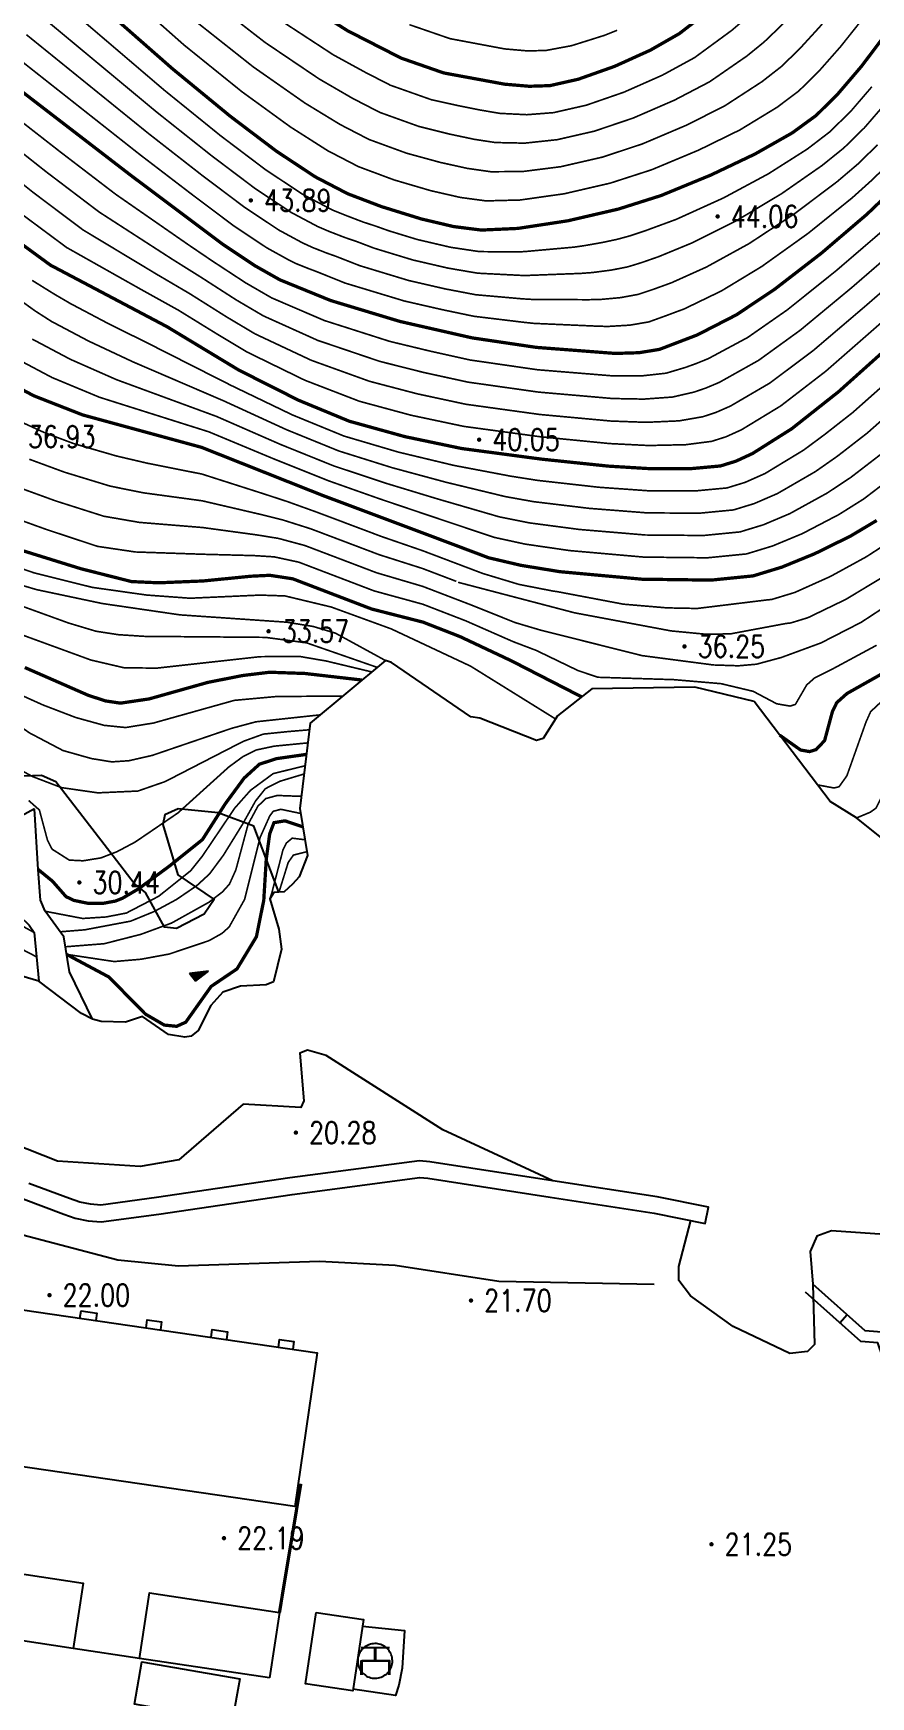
# Model space of a CAD drawing. Extents: x 404846 to 408477, y 3390929 to 3392894.
# Drawn here: x 406490.8 to 406529, y 3392216.5 to 3392292.5 of the extents above; entities that cross this region are included whole.
import ezdxf
from ezdxf.enums import TextEntityAlignment as Align

# ---------------------------------------------------------------- set-up
doc = ezdxf.new("R2010")
doc.units = 0
doc.header["$LTSCALE"] = 0.5
doc.layers.get('0').update_dxf_attribs({"linetype": 'CONTINUOUS'})
for name, color, linetype in [('DGX', 2, 'CONTINUOUS'), ('DLDW', 11, 'CONTINUOUS'), ('DMTZ', 3, 'CONTINUOUS'), ('GCD', 1, 'CONTINUOUS'), ('JMD', 6, 'CONTINUOUS'), ('SXSS', 5, 'CONTINUOUS'), ('ZBTZ', 3, 'CONTINUOUS')]:
    doc.layers.add(name, color=color, linetype=linetype)
doc.styles.add('HZ', font='rs.shx', dxfattribs={"width": 0.8, "bigfont": 'hztxt.shx'})
doc.linetypes.add('1033B', pattern='A,1,[186,AAA.SHX,S=1,R=0,X=0,Y=0],1', length=2)
doc.linetypes.add('10421', pattern='A,2,[150,AAA.SHX,S=0.5,R=0,X=0,Y=0.5],1e-11', length=2)
doc.linetypes.add('10422', pattern='A,0.75,[150,AAA.SHX,S=0.5,R=0,X=0,Y=0.5],1.5,[177,AAA.SHX,S=1,R=0,X=0,Y=0.4],0.75', length=3)
doc.linetypes.add('1161', pattern='A,0,[149,AAA.SHX,S=0.15,R=0,X=0,Y=0],-1.6', length=1.6)
doc.linetypes.add('443', pattern='A,5,[169,AAA.SHX,S=0.83,R=0,X=0,Y=0],5', length=10)

# ---------------------------------------------------------------- blocks, each defined once
blk = doc.blocks.new('gc018')
at = {"linetype": 'Continuous', "flags": 128}
for points in [[(-1.25, 1.2), (0, 1.2), (1.25, 1.2)], [(-1.25, -1.3), (-1.25, 0), (1.25, 0), (1.25, -1.3)], [(0, 0), (0, 1.2)]]:
    blk.add_lwpolyline(points, dxfattribs=at)
blk = doc.blocks.new('*U39')
at = {"linetype": 'Continuous'}
for points in [[(-0.3, 0.5), (0, 1.5), (-0.9, 0)], [(-0.3, 0.5), (-0.9, 0), (0, 0)], [(-0.3, 0.5), (0, 0), (0, 1.5)]]:
    blk.add_solid(points, dxfattribs=at)
blk = doc.blocks.new('gc201')
for p, q in [((0, 1.5), (-0.9, 0)), ((0, 0), (-0.9, 0)), ((0, 0), (0, 1.5))]:
    blk.add_line(p, q)
at = {"linetype": 'Continuous'}
blk.add_blockref('*U39', (0, 0), dxfattribs=at)
blk = doc.blocks.new('GC200')
at = {"linetype": 'Continuous', "const_width": 0.2, "flags": 128}
blk.add_lwpolyline([(-0.1, 0, 1), (0.1, 0, 1)], format="xyb", close=True, dxfattribs=at)

msp = doc.modelspace()

# ---------------------------------------------------------------- linework, layer by layer
at = {"layer": 'DGX', "linetype": 'Continuous', "flags": 128}
for points, const_width, elevation in [([(406493.705, 3392303.315), (406495.056, 3392301.189), (406497.194, 3392298.788), (406499.757, 3392296.374), (406502.423, 3392294.383), (406505.144, 3392292.659), (406507.587, 3392291.41), (406509.534, 3392290.731), (406512.315, 3392290.218), (406513.437, 3392290.122), (406514.385, 3392290.152), (406515.678, 3392290.444), (406517.34, 3392291.033), (406518.972, 3392291.773), (406520.295, 3392292.529), (406521.999, 3392293.849), (406523.863, 3392295.563), (406525.789, 3392297.561), (406527.29, 3392299.348), (406528.546, 3392301.15), (406529.949, 3392303.418)], 0.15, 47.5), ([(406497.113, 3392297.236), (406499.236, 3392295.282), (406501.895, 3392293.256), (406504.493, 3392291.558), (406505.943, 3392290.764), (406507.099, 3392290.17), (406508.966, 3392289.509), (406510.234, 3392289.229), (406511.244, 3392289.028), (406512.102, 3392288.884), (406513.332, 3392288.823), (406514.549, 3392288.917), (406516.044, 3392289.257), (406517.763, 3392289.852), (406519.523, 3392290.631), (406520.987, 3392291.429), (406522.69, 3392292.678), (406523.369, 3392293.26), (406524.042, 3392293.895), (406524.812, 3392294.656), (406526.668, 3392296.672), (406528.134, 3392298.452), (406529.284, 3392300.089)], 0.075, 47), ([(406495.976, 3392296.67), (406498.714, 3392294.191), (406501.367, 3392292.13), (406503.842, 3392290.458), (406505.373, 3392289.569), (406506.611, 3392288.93), (406508.397, 3392288.287), (406509.804, 3392287.936), (406510.93, 3392287.698), (406511.89, 3392287.551), (406513.228, 3392287.523), (406514.713, 3392287.681), (406516.411, 3392288.07), (406518.187, 3392288.67), (406520.074, 3392289.489), (406521.678, 3392290.328), (406523.381, 3392291.506), (406524.164, 3392292.143), (406524.918, 3392292.866), (406525.762, 3392293.749), (406527.547, 3392295.782), (406528.977, 3392297.556), (406530.023, 3392299.027)], 0.075, 46.5), ([(406473.964, 3392296.268), (406474.241, 3392296.17), (406476.17, 3392295.712), (406480.273, 3392295.156), (406482.303, 3392294.715), (406484.794, 3392293.665), (406487.75, 3392291.819), (406495.299, 3392286.007), (406499.457, 3392282.889), (406500.904, 3392281.924), (406502.047, 3392281.277), (406504.369, 3392280.33), (406507.532, 3392279.374), (406510.829, 3392278.623), (406513.763, 3392278.188), (406517.363, 3392277.912), (406518.457, 3392277.945), (406519.389, 3392278.097), (406521.113, 3392278.757), (406522.905, 3392279.678), (406524.648, 3392280.844), (406526.788, 3392282.497), (406528.869, 3392284.277), (406530.562, 3392285.897)], 0.15, 42.5), ([(406494.704, 3392296.498), (406498.193, 3392293.099), (406500.839, 3392291.004), (406503.191, 3392289.357), (406504.803, 3392288.374), (406506.123, 3392287.69), (406507.829, 3392287.066), (406509.374, 3392286.643), (406510.615, 3392286.369), (406511.677, 3392286.217), (406513.124, 3392286.224), (406514.878, 3392286.446), (406516.778, 3392286.883), (406518.61, 3392287.489), (406520.626, 3392288.346), (406522.369, 3392289.227), (406524.072, 3392290.335), (406524.959, 3392291.027), (406525.793, 3392291.838), (406526.711, 3392292.842), (406528.426, 3392294.893), (406529.821, 3392296.661)], 0.075, 46), ([(406491.983, 3392295.454), (406497.151, 3392290.916), (406499.784, 3392288.751), (406501.889, 3392287.157), (406503.664, 3392285.983), (406505.148, 3392285.21), (406506.692, 3392284.622), (406508.514, 3392284.057), (406509.985, 3392283.71), (406511.251, 3392283.55), (406512.916, 3392283.625), (406515.206, 3392283.975), (406517.512, 3392284.51), (406519.457, 3392285.127), (406521.728, 3392286.062), (406523.752, 3392287.026), (406525.454, 3392287.993), (406526.55, 3392288.793), (406527.543, 3392289.781), (406528.61, 3392291.029), (406531.508, 3392294.869)], 0.15, 45), ([(406493.791, 3392295.443), (406497.672, 3392292.008), (406500.311, 3392289.877), (406502.54, 3392288.257), (406504.234, 3392287.178), (406505.636, 3392286.45), (406507.261, 3392285.844), (406508.944, 3392285.35), (406510.3, 3392285.04), (406511.464, 3392284.884), (406513.02, 3392284.924), (406515.042, 3392285.21), (406517.145, 3392285.697), (406519.034, 3392286.308), (406521.177, 3392287.204), (406523.061, 3392288.127), (406524.763, 3392289.164), (406525.755, 3392289.91), (406526.668, 3392290.81), (406527.661, 3392291.936), (406529.305, 3392294.004)], 0.075, 45.5), ([(406491.479, 3392294.463), (406496.781, 3392289.934), (406499.355, 3392287.851), (406501.403, 3392286.303), (406503.112, 3392285.171), (406504.46, 3392284.462), (406505.057, 3392284.222), (406505.86, 3392283.914), (406506.397, 3392283.741), (406507.028, 3392283.516), (406508.317, 3392283.121), (406509.852, 3392282.762), (406511.167, 3392282.565), (406512.989, 3392282.552), (406513.345, 3392282.577), (406515.507, 3392282.772), (406515.98, 3392282.842), (406516.772, 3392282.981), (406517.454, 3392283.127), (406518.041, 3392283.286), (406518.755, 3392283.525), (406520.147, 3392284.037), (406522.312, 3392285.019), (406524.359, 3392286.12), (406526.137, 3392287.25), (406527.18, 3392288.049), (406528.147, 3392289.004), (406529.089, 3392290.101)], 0.075, 44.5), ([(406490.975, 3392293.473), (406496.41, 3392288.952), (406498.927, 3392286.951), (406500.916, 3392285.45), (406502.56, 3392284.359), (406503.771, 3392283.714), (406504.304, 3392283.486), (406505.027, 3392283.206), (406505.509, 3392283.044), (406506.363, 3392282.719), (406508.121, 3392282.184), (406509.719, 3392281.813), (406511.083, 3392281.579), (406513.062, 3392281.479), (406513.449, 3392281.48), (406515.807, 3392281.57), (406516.326, 3392281.609), (406517.194, 3392281.722), (406517.938, 3392281.869), (406518.571, 3392282.063), (406519.345, 3392282.333), (406520.836, 3392282.947), (406522.896, 3392283.975), (406524.967, 3392285.214), (406526.82, 3392286.506), (406527.811, 3392287.305), (406528.751, 3392288.228), (406529.568, 3392289.174)], 0.075, 44), ([(406530.187, 3392282.667), (406528.152, 3392280.906), (406525.818, 3392278.973), (406523.916, 3392277.596), (406522.124, 3392276.59), (406521.518, 3392276.334), (406520.97, 3392276.145), (406519.986, 3392275.919), (406518.673, 3392275.824), (406517.242, 3392275.851), (406513.865, 3392276.144), (406510.64, 3392276.6), (406508.609, 3392277.044), (406506.606, 3392277.55), (406503.779, 3392278.508), (406501.296, 3392279.628), (406500.05, 3392280.361), (406498.44, 3392281.398), (406497.152, 3392282.205), (406493.797, 3392284.373), (406491.384, 3392286.206), (406487.021, 3392289.662), (406484.205, 3392291.603), (406481.76, 3392292.77)], 0.075, 41.5), ([(406529.528, 3392283.472), (406527.47, 3392281.702), (406525.233, 3392279.908), (406523.411, 3392278.637), (406521.619, 3392277.674), (406521.064, 3392277.449), (406520.568, 3392277.27), (406519.688, 3392277.008), (406518.565, 3392276.884), (406517.302, 3392276.882), (406513.814, 3392277.166), (406510.735, 3392277.612), (406508.892, 3392278.022), (406507.069, 3392278.462), (406504.074, 3392279.419), (406501.671, 3392280.452), (406500.478, 3392281.143), (406498.951, 3392282.145), (406497.854, 3392282.89), (406494.546, 3392285.188), (406492.01, 3392287.13), (406487.386, 3392290.741), (406484.5, 3392292.634)], 0.075, 42), ([(406490.471, 3392292.482), (406496.04, 3392287.97), (406498.498, 3392286.05), (406500.43, 3392284.596), (406502.008, 3392283.547), (406503.083, 3392282.965), (406503.552, 3392282.75), (406504.194, 3392282.497), (406504.621, 3392282.346), (406505.698, 3392281.923), (406507.925, 3392281.247), (406509.586, 3392280.864), (406510.998, 3392280.594), (406513.134, 3392280.406), (406513.554, 3392280.382), (406516.108, 3392280.367), (406516.672, 3392280.377), (406517.615, 3392280.463), (406518.421, 3392280.612), (406519.101, 3392280.839), (406519.934, 3392281.141), (406521.526, 3392281.857), (406523.48, 3392282.931), (406525.574, 3392284.309), (406527.503, 3392285.763), (406528.441, 3392286.561), (406529.354, 3392287.451)], 0.075, 43.5), ([(406517.453, 3392292.682), (406516.871, 3392292.449), (406515.556, 3392292.035), (406515.358, 3392291.975), (406514.187, 3392291.756), (406513.33, 3392291.742), (406512.317, 3392291.83), (406509.824, 3392292.298), (406507.967, 3392292.938)], 0.075, 48), ([(406489.967, 3392291.491), (406495.669, 3392286.989), (406498.07, 3392285.15), (406499.943, 3392283.743), (406501.456, 3392282.736), (406502.395, 3392282.217), (406502.799, 3392282.013), (406503.362, 3392281.789), (406503.734, 3392281.649), (406505.033, 3392281.126), (406507.728, 3392280.31), (406509.453, 3392279.915), (406510.914, 3392279.609), (406513.207, 3392279.332), (406513.658, 3392279.285), (406516.409, 3392279.164), (406517.017, 3392279.144), (406518.036, 3392279.204), (406518.905, 3392279.354), (406519.631, 3392279.616), (406520.524, 3392279.949), (406522.215, 3392280.767), (406524.064, 3392281.888), (406526.181, 3392283.403), (406528.186, 3392285.02), (406529.071, 3392285.817), (406529.958, 3392286.674)], 0.075, 43), ([(406530.845, 3392281.862), (406528.834, 3392280.111), (406526.403, 3392278.037), (406524.422, 3392276.554), (406522.63, 3392275.506), (406521.972, 3392275.218), (406521.371, 3392275.019), (406520.285, 3392274.83), (406518.782, 3392274.763), (406517.181, 3392274.821), (406513.917, 3392275.122), (406510.545, 3392275.588), (406508.326, 3392276.065), (406506.143, 3392276.638), (406503.484, 3392277.598), (406500.92, 3392278.803), (406499.621, 3392279.577), (406497.926, 3392280.646), (406496.446, 3392281.516), (406493.052, 3392283.561), (406490.761, 3392285.285), (406486.656, 3392288.584)], 0.075, 41), ([(406529.516, 3392279.315), (406526.988, 3392277.101), (406524.927, 3392275.513), (406523.135, 3392274.423), (406522.426, 3392274.102), (406521.773, 3392273.894), (406520.584, 3392273.74), (406518.89, 3392273.703), (406517.121, 3392273.791), (406513.968, 3392274.1), (406510.451, 3392274.577), (406508.042, 3392275.087), (406505.68, 3392275.726), (406503.189, 3392276.687), (406500.545, 3392277.978), (406499.19, 3392278.792), (406497.408, 3392279.892), (406495.734, 3392280.822), (406492.31, 3392282.753), (406490.14, 3392284.366)], 0.075, 40.5), ([(406489.52, 3392283.448), (406491.571, 3392281.947), (406496.889, 3392279.136), (406500.169, 3392277.153), (406502.894, 3392275.776), (406505.217, 3392274.814), (406507.759, 3392274.109), (406510.356, 3392273.565), (406514.019, 3392273.078), (406517.06, 3392272.76), (406518.998, 3392272.642), (406520.883, 3392272.651), (406522.174, 3392272.769), (406522.174, 3392272.769), (406522.88, 3392272.987), (406523.641, 3392273.339), (406525.433, 3392274.472), (406527.573, 3392276.166), (406530.197, 3392278.519)], 0.15, 40), ([(406529.551, 3392276.398), (406528.222, 3392275.217), (406526.934, 3392274.207), (406525.969, 3392273.491), (406524.209, 3392272.423), (406523.299, 3392272.018), (406522.472, 3392271.764), (406521.057, 3392271.631), (406518.916, 3392271.632), (406516.617, 3392271.795), (406513.828, 3392272.108), (406512.597, 3392272.301), (406509.997, 3392272.794), (406507.464, 3392273.401), (406504.978, 3392274.135), (406502.618, 3392275.103), (406499.83, 3392276.446), (406496.12, 3392278.328), (406494.145, 3392279.311), (406492.477, 3392280.194), (406491.742, 3392280.624), (406490.733, 3392281.251)], 0.075, 39.5), ([(406530.287, 3392275.517), (406528.872, 3392274.268), (406527.528, 3392273.225), (406526.506, 3392272.509), (406524.777, 3392271.508), (406523.719, 3392271.05), (406522.769, 3392270.759), (406521.23, 3392270.611), (406518.834, 3392270.623), (406516.173, 3392270.831), (406513.637, 3392271.137), (406512.344, 3392271.369), (406509.637, 3392272.024), (406507.168, 3392272.692), (406504.738, 3392273.455), (406502.343, 3392274.43), (406499.491, 3392275.74), (406495.351, 3392277.521), (406493.312, 3392278.477), (406491.608, 3392279.38), (406490.878, 3392279.849), (406489.896, 3392280.554)], 0.075, 39), ([(406529.521, 3392273.319), (406528.122, 3392272.242), (406527.042, 3392271.527), (406525.346, 3392270.592), (406524.138, 3392270.081), (406523.067, 3392269.754), (406521.404, 3392269.591), (406518.751, 3392269.613), (406515.729, 3392269.866), (406513.445, 3392270.167), (406512.091, 3392270.437), (406509.278, 3392271.254), (406506.873, 3392271.984), (406504.499, 3392272.775), (406502.067, 3392273.757), (406499.152, 3392275.033), (406494.583, 3392276.714), (406492.479, 3392277.643), (406490.739, 3392278.566)], 0.075, 38.5), ([(406530.171, 3392272.369), (406528.716, 3392271.26), (406527.579, 3392270.546), (406525.914, 3392269.676), (406524.558, 3392269.113), (406523.364, 3392268.748), (406521.578, 3392268.571), (406518.669, 3392268.603), (406515.286, 3392268.901), (406513.254, 3392269.196), (406511.838, 3392269.505), (406508.919, 3392270.484), (406506.578, 3392271.275), (406504.26, 3392272.095), (406501.791, 3392273.084), (406498.812, 3392274.326), (406493.814, 3392275.907), (406491.645, 3392276.809), (406489.87, 3392277.752)], 0.075, 38), ([(406489.001, 3392276.938), (406490.812, 3392275.975), (406493.045, 3392275.1), (406498.473, 3392273.619), (406504.02, 3392271.415), (406508.56, 3392269.713), (406511.585, 3392268.572), (406513.063, 3392268.226), (406514.842, 3392267.936), (406518.586, 3392267.593), (406521.751, 3392267.551), (406523.662, 3392267.743), (406524.977, 3392268.144), (406526.483, 3392268.76), (406528.115, 3392269.564), (406529.31, 3392270.277)], 0.15, 37.5), ([(406514.706, 3392267.026), (406514.543, 3392267.047), (406512.973, 3392267.354), (406511.324, 3392267.852), (406508.565, 3392268.897), (406506.696, 3392269.542), (406503.744, 3392270.654), (406502.39, 3392271.141), (406501.3, 3392271.498), (406498.487, 3392272.398), (406495.996, 3392272.893), (406494.585, 3392273.224), (406492.63, 3392273.791), (406491.456, 3392274.232), (406491.274, 3392274.302), (406489.881, 3392274.941)], 0.075, 37), ([(406506.868, 3392263.878), (406504.591, 3392265.125), (406503.578, 3392265.431), (406502.357, 3392265.628), (406497.49, 3392265.962), (406493.938, 3392266.481), (406490.94, 3392267.115), (406486.842, 3392268.321), (406485.753, 3392268.42), (406485.16, 3392268.311), (406483.327, 3392267.699), (406482.658, 3392267.683), (406481.845, 3392268.184), (406481.55, 3392268.631), (406481.394, 3392269.247), (406481.28, 3392271.427), (406480.976, 3392273.922), (406480.865, 3392274.384)], 0.075, 34), ([(406514.635, 3392261.209), (406510.76, 3392263.618), (406507.137, 3392265.321), (406504.395, 3392266.321), (406502.284, 3392266.828), (406501.133, 3392266.866), (406497.944, 3392266.723), (406495.965, 3392266.868), (406493.482, 3392267.219), (406490.835, 3392267.879), (406487.961, 3392268.856), (406486.706, 3392269.364), (406486.098, 3392269.528), (406483.799, 3392269.4), (406483.273, 3392269.552), (406482.822, 3392269.813), (406482.534, 3392270.636), (406482.503, 3392271.253), (406482.672, 3392273.167), (406482.376, 3392274.413)], 0.075, 34.5), ([(406504.91, 3392262.249), (406501.905, 3392262.232), (406499.969, 3392262.055), (406496.276, 3392261.019), (406495.002, 3392260.813), (406494.021, 3392260.913), (406492.729, 3392261.27), (406491.232, 3392261.843), (406489.397, 3392262.671), (406486.46, 3392264.078), (406485.479, 3392264.372), (406482.132, 3392265.132), (406481.265, 3392265.428), (406480.689, 3392265.73), (406479.696, 3392266.65), (406479.444, 3392267.217), (406479.099, 3392268.71), (406478.528, 3392270.033), (406476.995, 3392272.665)], 0.075, 32), ([(406506.49, 3392263.564), (406503.269, 3392264.684), (406501.387, 3392264.934), (406495.859, 3392264.981), (406494.676, 3392265.056), (406493.645, 3392265.215), (406492.403, 3392265.588), (406488.327, 3392267.066), (406487.101, 3392267.353), (406486.163, 3392267.408), (406483.678, 3392266.945), (406482.703, 3392266.932), (406482.044, 3392267.176), (406481.596, 3392267.436), (406481.183, 3392267.959), (406480.735, 3392268.953), (406480.512, 3392270.032), (406480.332, 3392272.056), (406480.117, 3392273.296)], 0.075, 33.5), ([(406510.108, 3392267.494), (406508.57, 3392268.08), (406506.582, 3392268.714), (406503.468, 3392269.893), (406502.189, 3392270.299), (406501.159, 3392270.556), (406498.501, 3392271.176), (406495.815, 3392271.541), (406494.297, 3392271.847), (406492.216, 3392272.482), (406490.604, 3392273.076)], 0.075, 36.5), ([(406506.24, 3392263.356), (406504.159, 3392263.855), (406502.936, 3392264.065), (406501.14, 3392264.051), (406496.436, 3392263.529), (406494.943, 3392263.542), (406493.419, 3392263.898), (406488.936, 3392265.537), (406487.27, 3392265.969), (406483.672, 3392266.145), (406482.57, 3392266.293), (406481.741, 3392266.562), (406481.138, 3392266.863), (406480.742, 3392267.264), (406480.279, 3392267.926), (406479.772, 3392269.281), (406479.363, 3392271.415), (406479.214, 3392272.473)], 0.075, 33), ([(406514.063, 3392265.239), (406513.943, 3392265.269), (406512.792, 3392265.611), (406510.801, 3392266.41), (406508.575, 3392267.264), (406506.468, 3392267.886), (406503.191, 3392269.132), (406501.989, 3392269.456), (406501.018, 3392269.614), (406498.514, 3392269.955), (406495.634, 3392270.189), (406494.009, 3392270.47), (406491.801, 3392271.173), (406489.752, 3392271.92)], 0.075, 36), ([(406503.879, 3392261.391), (406500.954, 3392261.075), (406499.839, 3392260.775), (406496.218, 3392259.539), (406495.153, 3392259.296), (406494.369, 3392259.244), (406493.442, 3392259.395), (406492.14, 3392259.763), (406490.612, 3392260.568), (406487.463, 3392262.776), (406485.927, 3392263.595), (406484.486, 3392264.213), (406481.731, 3392264.855), (406480.896, 3392265.12), (406479.979, 3392265.662), (406479.645, 3392266.178), (406479.18, 3392267.497), (406478.497, 3392268.95), (406477.701, 3392270.39), (406476.771, 3392271.707)], 0.075, 31.5), ([(406476.087, 3392271.012), (406477.709, 3392269.214), (406478.541, 3392268.031), (406479.565, 3392265.876), (406480.275, 3392265.179), (406480.949, 3392264.85), (406482.525, 3392264.411), (406484.983, 3392263.385), (406486.723, 3392262.334), (406487.41, 3392261.663), (406489.037, 3392259.768), (406489.731, 3392259.129), (406490.767, 3392258.566), (406492.075, 3392258.067), (406493.737, 3392257.828), (406495.563, 3392257.91), (406496.807, 3392258.342), (406498.842, 3392259.391), (406500.382, 3392260.183), (406501.295, 3392260.513), (406502.402, 3392260.626), (406503.39, 3392260.71)], 0.075, 31), ([(406513.742, 3392264.346), (406513.644, 3392264.381), (406512.702, 3392264.739), (406510.539, 3392265.69), (406508.58, 3392266.448), (406506.354, 3392267.058), (406502.915, 3392268.371), (406501.789, 3392268.614), (406500.877, 3392268.671), (406498.528, 3392268.733), (406495.454, 3392268.837), (406493.721, 3392269.093), (406491.386, 3392269.865), (406488.9, 3392270.764)], 0.075, 35.5), ([(406515.827, 3392262.217), (406512.612, 3392263.868), (406510.278, 3392264.969), (406508.585, 3392265.631), (406506.24, 3392266.23), (406502.639, 3392267.61), (406501.588, 3392267.771), (406500.736, 3392267.729), (406498.542, 3392267.512), (406496.519, 3392267.428), (406495.273, 3392267.484), (406492.953, 3392268.073), (406490.319, 3392268.892)], 0.15, 35), ([(406529.986, 3392269.364), (406528.838, 3392268.618), (406527.188, 3392267.714), (406525.573, 3392266.989), (406524.519, 3392266.667), (406524.252, 3392266.64)], 0.075, 37), ([(406525.175, 3392265.57), (406522.639, 3392265.096), (406521.538, 3392265.074), (406519.912, 3392265.23), (406515.508, 3392266.057), (406510.19, 3392267.451)], 0.075, 36.5), ([(406529.56, 3392267.671), (406527.893, 3392266.667), (406526.169, 3392265.834), (406525.376, 3392265.591), (406525.175, 3392265.57)], 0.075, 36.5), ([(406524.252, 3392266.64), (406521.111, 3392266.255), (406519.737, 3392266.282), (406517.747, 3392266.45), (406514.706, 3392267.026)], 0.075, 37), ([(406530.283, 3392266.724), (406528.599, 3392265.621), (406526.764, 3392264.68)], 0.075, 36), ([(406526.764, 3392264.68), (406524.952, 3392264.014), (406523.817, 3392263.707), (406522.995, 3392263.635), (406521.848, 3392263.673), (406518.59, 3392264.1), (406514.063, 3392265.239)], 0.075, 36), ([(406527.36, 3392263.525), (406526.468, 3392263.075), (406526.112, 3392262.759), (406525.596, 3392261.869), (406525.352, 3392261.793), (406524.741, 3392261.899), (406523.665, 3392262.469), (406522.205, 3392262.817), (406520.037, 3392263.002), (406516.581, 3392263.11), (406515.666, 3392263.417), (406513.742, 3392264.346)], 0.075, 35.5), ([(406529.304, 3392264.574), (406527.36, 3392263.525)], 0.075, 35.5), ([(406490.828, 3392251.443), (406487.418, 3392253.315), (406486.037, 3392254.149), (406485.351, 3392254.273), (406483.536, 3392254.257), (406482.883, 3392254.351), (406482.208, 3392254.673), (406481.375, 3392255.335), (406479.548, 3392257.36), (406476.634, 3392259.82), (406474.894, 3392261.922), (406474.233, 3392262.588), (406472.949, 3392263.393), (406472.215, 3392263.628), (406470.676, 3392263.908)], 0.075, 26.5), ([(406505.794, 3392262.984), (406503.191, 3392263.284), (406501.581, 3392263.34), (406500.36, 3392263.192), (406498.761, 3392262.877), (406496.078, 3392262.121), (406494.765, 3392261.927), (406494.084, 3392262.03), (406493.309, 3392262.281), (406490.397, 3392263.557)], 0.15, 32.5), ([(406524.878, 3392260.464), (406525.835, 3392259.785), (406526.241, 3392259.713), (406526.542, 3392259.805), (406526.93, 3392260.216), (406527.285, 3392261.533), (406527.484, 3392261.949), (406527.955, 3392262.37), (406530.009, 3392263.528)], 0.15, 35), ([(406490.931, 3392250.334), (406488.431, 3392251.635), (406486.853, 3392252.725), (406486.246, 3392252.974), (406485.37, 3392253.157), (406483.206, 3392253.341), (406482.546, 3392253.497), (406481.597, 3392254.064), (406480.396, 3392255.073), (406478.229, 3392257.625), (406475.869, 3392259.687), (406474.018, 3392261.75), (406473.355, 3392262.306), (406472.881, 3392262.539), (406472.235, 3392262.663), (406469.866, 3392263.177)], 0.075, 26), ([(406529.729, 3392262.189), (406529.033, 3392261.538), (406528.819, 3392261.059), (406527.949, 3392258.61), (406527.593, 3392258.109), (406527.359, 3392258.05), (406526.599, 3392258.194)], 0.075, 34.5), ([(406530.656, 3392261.531), (406529.894, 3392260.418), (406529.772, 3392259.877), (406529.709, 3392258.345), (406529.611, 3392257.784), (406529.278, 3392257.131), (406529.019, 3392256.943), (406528.386, 3392256.68)], 0.075, 34), ([(406503.318, 3392260.111), (406501.791, 3392259.962), (406500.976, 3392259.788), (406500.367, 3392259.487), (406499.716, 3392259.009), (406497.395, 3392256.911), (406495.441, 3392255.58), (406494.613, 3392255.14), (406493.874, 3392254.854), (406493.061, 3392254.723), (406492.43, 3392254.754), (406491.645, 3392255.253), (406491.432, 3392255.673), (406491.064, 3392257.044), (406490.573, 3392257.479)], 0.075, 30.5), ([(406503.255, 3392259.585), (406501.894, 3392259.391), (406501.114, 3392259.137), (406500.416, 3392258.501), (406499.558, 3392257.332), (406498.51, 3392255.688), (406496.99, 3392254.47), (406495.593, 3392253.441), (406494.856, 3392253.008), (406494.535, 3392252.881), (406493.944, 3392252.772), (406493.26, 3392252.784), (406492.628, 3392252.914), (406492.278, 3392253.087), (406491.663, 3392253.79), (406491.008, 3392254.325)], 0.15, 30), ([(406503.192, 3392259.063), (406501.746, 3392258.708), (406500.705, 3392257.941), (406499.989, 3392257.132), (406498.508, 3392254.935), (406497.976, 3392254.269), (406496.512, 3392253.1), (406495.035, 3392252.334), (406494.112, 3392252.155), (406493.044, 3392252.086), (406491.325, 3392252.416)], 0.075, 29.5), ([(406503.147, 3392258.688), (406502.058, 3392258.359), (406501.386, 3392258.019), (406500.937, 3392257.454), (406500.347, 3392256.397), (406499.468, 3392254.974), (406498.836, 3392254.122), (406498.251, 3392253.584), (406497.324, 3392252.952), (406496.308, 3392252.404), (406495.231, 3392251.963), (406493.14, 3392251.568), (406492.005, 3392251.476)], 0.075, 29), ([(406503.025, 3392257.668), (406501.93, 3392257.708), (406501.409, 3392257.567), (406501.044, 3392257.217), (406500.597, 3392256.387), (406500.038, 3392254.307), (406499.744, 3392253.653), (406499.424, 3392253.299), (406498.812, 3392252.829), (406497.101, 3392251.876), (406495.698, 3392251.36), (406494.024, 3392250.932), (406492.249, 3392250.792)], 0.075, 28.5), ([(406503.098, 3392256.273), (406502.286, 3392256.548), (406501.78, 3392256.465), (406501.584, 3392255.954), (406501.427, 3392254.796), (406501.314, 3392252.922), (406500.976, 3392251.249), (406500.091, 3392249.782), (406498.91, 3392248.981), (406497.749, 3392247.344), (406497.33, 3392247.157), (406496.769, 3392247.214), (406495.907, 3392247.716), (406494.239, 3392249.411), (406492.306, 3392250.445)], 0.15, 27.5), ([(406502.996, 3392256.886), (406502.095, 3392257.076), (406501.746, 3392256.985), (406501.589, 3392256.776), (406501.145, 3392255.788), (406500.439, 3392252.959), (406499.732, 3392251.697), (406499.407, 3392251.405), (406498.809, 3392251.07), (406496.992, 3392250.46), (406495.709, 3392250.223), (406494.485, 3392250.117), (406492.306, 3392250.445)], 0.075, 28), ([(406503.196, 3392255.684), (406502.612, 3392255.756), (406502.351, 3392255.539), (406502.19, 3392255.217), (406501.686, 3392253.271), (406501.594, 3392252.978)], 0.075, 27), ([(406503.286, 3392255.14), (406502.666, 3392254.982), (406502.43, 3392254.646), (406502.006, 3392253.282)], 0.075, 26.5)]:
    msp.add_lwpolyline(points, dxfattribs=dict(at, const_width=const_width, elevation=elevation))
at = {"layer": 'DLDW', "linetype": '1161', "elevation": 24.378, "flags": 128}
msp.add_lwpolyline([(406506.116, 3392218.891), (406506.053, 3392218.864), (406505.992, 3392218.831), (406505.935, 3392218.793), (406505.881, 3392218.75), (406505.83, 3392218.703), (406505.785, 3392218.651), (406505.743, 3392218.596), (406505.707, 3392218.537), (406505.676, 3392218.475), (406505.651, 3392218.411), (406505.631, 3392218.345), (406505.617, 3392218.278), (406505.609, 3392218.209), (406505.607, 3392218.14), (406505.611, 3392218.071), (406505.621, 3392218.003), (406505.637, 3392217.936), (406505.659, 3392217.87), (406505.686, 3392217.807), (406505.719, 3392217.746), (406505.757, 3392217.689), (406505.799, 3392217.635), (406505.847, 3392217.584), (406505.898, 3392217.539), (406505.954, 3392217.497), (406506.012, 3392217.461), (406506.074, 3392217.43), (406506.138, 3392217.405), (406506.204, 3392217.385), (406506.272, 3392217.371), (406506.34, 3392217.363), (406506.409, 3392217.361), (406506.478, 3392217.365), (406506.547, 3392217.375), (406506.614, 3392217.391), (406506.679, 3392217.413), (406506.743, 3392217.44), (406506.803, 3392217.473), (406506.861, 3392217.511), (406506.915, 3392217.553), (406506.965, 3392217.601), (406507.011, 3392217.652), (406507.052, 3392217.708), (406507.089, 3392217.766), (406507.119, 3392217.828), (406507.145, 3392217.892), (406507.165, 3392217.958), (406507.179, 3392218.026), (406507.187, 3392218.094), (406507.189, 3392218.163), (406507.185, 3392218.232), (406507.175, 3392218.301), (406507.159, 3392218.368), (406507.137, 3392218.433), (406507.11, 3392218.497), (406507.077, 3392218.557), (406507.039, 3392218.615), (406506.996, 3392218.669), (406506.949, 3392218.719), (406506.897, 3392218.765), (406506.842, 3392218.806), (406506.783, 3392218.842), (406506.722, 3392218.873), (406506.657, 3392218.899), (406506.591, 3392218.919), (406506.524, 3392218.933), (406506.455, 3392218.941), (406506.386, 3392218.943), (406506.317, 3392218.939), (406506.249, 3392218.929), (406506.182, 3392218.913), (406506.116, 3392218.891)], close=True, dxfattribs=at)
at = {"layer": 'DMTZ', "linetype": '1033B', "flags": 128}
for points, elevation in [([(406565.902, 3392301.372), (406560.229, 3392300.953), (406558.55, 3392300.577), (406557.26, 3392299.592), (406556.992, 3392299.025), (406556.845, 3392296.551), (406557.441, 3392293.586), (406558.271, 3392291.283), (406557.599, 3392290.024), (406556.611, 3392288.52), (406556.409, 3392287.852), (406556.644, 3392286.615), (406558.714, 3392284.902), (406560.759, 3392283.654), (406561.98, 3392282.849), (406562.639, 3392282.942), (406564.317, 3392282.801), (406565.052, 3392282.412), (406566.843, 3392281.796), (406568.722, 3392280.193), (406569.771, 3392279.058), (406569.835, 3392278.644), (406569.453, 3392277.501), (406564.639, 3392275.035), (406557.316, 3392269.799), (406552.752, 3392265.771), (406552.479, 3392262.989), (406552.932, 3392261.862), (406552.799, 3392261.42), (406548.229, 3392260.435), (406548.059, 3392260.254), (406548.501, 3392257.706), (406547.695, 3392255.565), (406547.277, 3392253.946), (406546.795, 3392253.361), (406546.367, 3392253.113), (406544.17, 3392252.597), (406541.591, 3392251.635), (406540.908, 3392251.504), (406539.505, 3392250.3), (406538.984, 3392250.261), (406538.375, 3392250.13), (406534.947, 3392248.897), (406534.095, 3392248.757), (406533.672, 3392248.801), (406532.745, 3392249.899), (406529.852, 3392255.52), (406528.386, 3392256.68), (406527.18, 3392257.428), (406523.717, 3392261.996)], 29.012), ([(406523.717, 3392261.996), (406521.008, 3392262.651), (406516.303, 3392262.589), (406514.726, 3392261.355), (406514.073, 3392260.307), (406513.775, 3392260.227), (406511.177, 3392261.238), (406510.773, 3392261.295), (406507.153, 3392263.792), (406506.868, 3392263.878), (406503.427, 3392261.015), (406502.958, 3392257.112), (406503.316, 3392254.96), (406502.923, 3392253.987), (406502.625, 3392253.654), (406502.245, 3392253.297), (406501.767, 3392253.267), (406501.594, 3392252.978), (406501.999, 3392251.59), (406502.126, 3392250.682), (406501.753, 3392249.195), (406501.429, 3392249.051), (406500.257, 3392248.99), (406499.446, 3392248.714), (406498.892, 3392248.112), (406498.315, 3392246.968), (406498.002, 3392246.7), (406497.707, 3392246.66), (406496.96, 3392246.779), (406495.78, 3392247.611), (406495.004, 3392247.339), (406493.887, 3392247.371), (406493.487, 3392247.491), (406492.986, 3392247.749), (406491.035, 3392249.225), (406489.852, 3392249.57)], 28.991), ([(406493.487, 3392247.491), (406492.435, 3392249.651), (406492.176, 3392251.24), (406491.325, 3392252.416), (406491.108, 3392252.922), (406491.008, 3392254.325), (406490.846, 3392257.102)], 28.854)]:
    msp.add_lwpolyline(points, dxfattribs=dict(at, elevation=elevation))
at = {"layer": 'DMTZ', "linetype": '10421', "elevation": 21.825, "flags": 128}
msp.add_lwpolyline([(406479.266, 3392238.139), (406481.318, 3392237.788), (406482.889, 3392237.774), (406483.752, 3392237.899), (406484.502, 3392238.061), (406486.833, 3392238.536), (406487.102, 3392238.574), (406489.136, 3392237.93), (406494.641, 3392236.487), (406497.422, 3392236.206), (406503.863, 3392236.42), (406507.321, 3392236.239), (406512.053, 3392235.504), (406519.15, 3392235.366)], dxfattribs=at)
at = {"layer": 'JMD', "linetype": 'Continuous', "flags": 128}
for points, elevation in [([(406488.812, 3392234.414), (406503.752, 3392232.239), (406502.729, 3392225.216), (406487.789, 3392227.392), (406488.812, 3392234.414)], 27.547), ([(406492.615, 3392218.719), (406486.693, 3392219.624), (406487.148, 3392222.605), (406493.071, 3392221.7), (406492.615, 3392218.719)], 24.821), ([(406501.582, 3392217.377), (406495.641, 3392218.268), (406496.089, 3392221.257), (406502.03, 3392220.366), (406501.582, 3392217.377)], 24.867), ([(406503.709, 3392220.371), (406505.868, 3392220.044), (406505.374, 3392216.783), (406503.215, 3392217.11), (406503.709, 3392220.371)], 23.74), ([(406499.876, 3392215.392), (406495.413, 3392216.168), (406495.751, 3392218.111), (406500.214, 3392217.335), (406499.876, 3392215.392)], 23.96)]:
    msp.add_lwpolyline(points, close=True, dxfattribs=dict(at, elevation=elevation))
for points, elevation in [([(406492.917, 3392233.816), (406492.966, 3392234.149), (406493.684, 3392234.045), (406493.636, 3392233.712)], 25.458), ([(406495.938, 3392233.377), (406495.991, 3392233.739), (406496.649, 3392233.643), (406496.597, 3392233.281)], 25.415), ([(406498.911, 3392232.944), (406498.962, 3392233.293), (406499.655, 3392233.192), (406499.605, 3392232.843)], 25.633), ([(406501.981, 3392232.496), (406502.031, 3392232.843), (406502.687, 3392232.747), (406502.636, 3392232.401)], 25.633)]:
    msp.add_lwpolyline(points, dxfattribs=dict(at, elevation=elevation))
at = {"layer": 'JMD', "linetype": '443', "const_width": 0.15, "elevation": 24.165, "flags": 128}
msp.add_lwpolyline([(406502.03, 3392220.366), (406502.994, 3392226.175), (406502.871, 3392226.189)], dxfattribs=at)
at = {"layer": 'SXSS', "linetype": 'Continuous'}
msp.add_line((406527.965, 3392233.967), (406527.632, 3392233.594), dxfattribs=at)
at = {"layer": 'SXSS', "linetype": 'Continuous', "elevation": 20.596, "flags": 128}
msp.add_lwpolyline([(406490.317, 3392239.27), (406492.184, 3392238.571), (406492.703, 3392238.386), (406493.285, 3392238.27), (406493.882, 3392238.216), (406496.516, 3392238.576), (406502.604, 3392239.474), (406508.438, 3392240.25), (406508.804, 3392240.212), (406514.396, 3392239.346), (406519.152, 3392238.615), (406521.47, 3392238.145), (406521.621, 3392238.888), (406519.285, 3392239.362), (406514.512, 3392240.096), (406508.901, 3392240.965), (406508.426, 3392241.013), (406502.498, 3392240.225), (406496.41, 3392239.327), (406493.865, 3392238.979), (406493.394, 3392239.022), (406492.905, 3392239.119), (406492.445, 3392239.284), (406490.588, 3392239.978)], dxfattribs=at)
at = {"layer": 'SXSS', "color": 7, "linetype": 'Continuous', "elevation": 24.109, "flags": 128}
msp.add_lwpolyline([(406617.15, 3392192.031), (406584.662, 3392198.938), (406567.257, 3392202.383), (406554.082, 3392205.107), (406552.734, 3392205.398), (406545.445, 3392210.153), (406538.482, 3392216.722), (406532.874, 3392223.954), (406529.731, 3392233.169), (406528.785, 3392233.235), (406526.393, 3392235.372)], dxfattribs=at)
at = {"layer": 'SXSS', "linetype": '10422', "elevation": 24.109, "flags": 128}
msp.add_lwpolyline([(406617.046, 3392191.542), (406584.561, 3392198.448), (406567.158, 3392201.893), (406553.979, 3392204.618), (406552.538, 3392204.929), (406545.134, 3392209.759), (406538.111, 3392216.385), (406532.428, 3392223.714), (406529.365, 3392232.693), (406528.579, 3392232.748), (406526.06, 3392234.999)], dxfattribs=at)
at = {"layer": 'ZBTZ', "linetype": '1161', "flags": 128}
for points, elevation in [([(406502.006, 3392253.282), (406500.863, 3392256.305), (406499.236, 3392256.918), (406497.4, 3392257.09), (406496.787, 3392256.829), (406496.699, 3392256.377), (406497.394, 3392254.08), (406499.048, 3392252.949), (406498.598, 3392252.283), (406497.322, 3392251.633), (406496.778, 3392251.695), (406495.908, 3392253.28), (406495.393, 3392253.681), (406494.428, 3392254.941), (406491.82, 3392258.334), (406491.165, 3392258.618), (406489.097, 3392258.544), (406486.928, 3392257.566), (406486.861, 3392256.836), (406487.131, 3392255.81), (406488.515, 3392254.972)], 29.133), ([(406490.846, 3392257.102), (406488.521, 3392255.833), (406488.431, 3392255.355), (406488.847, 3392253.457), (406490.596, 3392251.773), (406490.828, 3392251.443), (406491.035, 3392249.225)], 27.472), ([(406514.512, 3392240.096), (406509.49, 3392242.429), (406504.16, 3392245.82), (406503.316, 3392246.074), (406502.965, 3392245.927), (406503.144, 3392243.745), (406503, 3392243.452), (406500.37, 3392243.6), (406497.43, 3392241.053), (406495.671, 3392240.746), (406491.886, 3392240.994), (406489.853, 3392241.802), (406488.071, 3392244.819), (406487.346, 3392245.176), (406483.602, 3392243.713), (406482.913, 3392243.726), (406481.129, 3392244.442)], 20.227), ([(406560.485, 3392219.51), (406556.551, 3392223.554), (406548.5, 3392231.816), (406547.227, 3392233.436), (406546.622, 3392233.68), (406545.522, 3392232.344), (406544.634, 3392231.718), (406541.859, 3392231.781), (406539.975, 3392232.468), (406537.754, 3392234.89), (406536.948, 3392236.604), (406535.607, 3392237.332), (406533.344, 3392239.191), (406531.655, 3392239.847), (406531.198, 3392239.6), (406529.663, 3392237.642), (406527.24, 3392237.81), (406526.578, 3392237.567), (406526.276, 3392236.862), (406526.393, 3392235.372)], 18.87), ([(406526.393, 3392235.372), (406526.465, 3392232.612), (406526.142, 3392232.29), (406525.344, 3392232.208), (406522.756, 3392233.438), (406520.798, 3392234.833), (406520.272, 3392235.538), (406520.273, 3392236.183), (406520.816, 3392238.277)], 20.668), ([(406505.822, 3392219.74), (406507.743, 3392219.54), (406507.629, 3392217.816), (406507.477, 3392217.036), (406507.33, 3392216.565), (406505.386, 3392216.86)], 21.873), ([(406495.641, 3392218.268), (406492.615, 3392218.719)], 22.154)]:
    msp.add_lwpolyline(points, dxfattribs=dict(at, elevation=elevation))

# ---------------------------------------------------------------- block references
at = {"layer": 'DLDW', "linetype": 'Continuous', "xscale": 0.5, "yscale": 0.5}
for p in [(406506.394, 3392218.162), (406506.43, 3392218.165, 24.627)]:
    msp.add_blockref('gc018', p, dxfattribs=at)
at = {"layer": 'DMTZ', "linetype": 'Continuous', "xscale": 0.5, "yscale": 0.5, "rotation": 307.8330091445417}
msp.add_blockref('gc201', (406498.192, 3392249.216, 28.596), dxfattribs=at)
at = {"layer": 'GCD', "linetype": 'Continuous'}
ref = msp.add_blockref('GC200', (406500.723, 3392284.908, 43.885), dxfattribs=dict(at, xscale=0.5, yscale=0.5, zscale=0.5))
ref.add_attrib('height', '43.89', dxfattribs={"linetype": 'Continuous', "height": 1, "style": 'HZ', "width": 0.8}).set_placement((406501.323, 3392284.908, 43.885), align=Align.MIDDLE_LEFT)
ref = msp.add_blockref('GC200', (406522.045, 3392284.173, 44.061), dxfattribs=dict(at, xscale=0.5, yscale=0.5, zscale=0.5))
ref.add_attrib('height', '44.06', dxfattribs={"linetype": 'Continuous', "height": 1, "style": 'HZ', "width": 0.8}).set_placement((406522.645, 3392284.173, 44.061), align=Align.MIDDLE_LEFT)
ref = msp.add_blockref('GC200', (406489.941, 3392274.106, 36.927), dxfattribs=dict(at, xscale=0.5, yscale=0.5, zscale=0.5))
ref.add_attrib('height', '36.93', dxfattribs={"linetype": 'Continuous', "height": 1, "style": 'HZ', "width": 0.8}).set_placement((406490.541, 3392274.106, 36.927), align=Align.MIDDLE_LEFT)
ref = msp.add_blockref('GC200', (406511.15, 3392273.97, 40.054), dxfattribs=dict(at, xscale=0.5, yscale=0.5, zscale=0.5))
ref.add_attrib('height', '40.05', dxfattribs={"linetype": 'Continuous', "height": 1, "style": 'HZ', "width": 0.8}).set_placement((406511.75, 3392273.97, 40.054), align=Align.MIDDLE_LEFT)
ref = msp.add_blockref('GC200', (406501.532, 3392265.213, 33.573), dxfattribs=dict(at, xscale=0.5, yscale=0.5, zscale=0.5))
ref.add_attrib('height', '33.57', dxfattribs={"linetype": 'Continuous', "height": 1, "style": 'HZ', "width": 0.8}).set_placement((406502.132, 3392265.213, 33.573), align=Align.MIDDLE_LEFT)
ref = msp.add_blockref('GC200', (406520.53, 3392264.52, 36.253), dxfattribs=dict(at, xscale=0.5, yscale=0.5, zscale=0.5))
ref.add_attrib('height', '36.25', dxfattribs={"linetype": 'Continuous', "height": 1, "style": 'HZ', "width": 0.8}).set_placement((406521.13, 3392264.52, 36.253), align=Align.MIDDLE_LEFT)
ref = msp.add_blockref('GC200', (406492.89, 3392253.732, 30.438), dxfattribs=dict(at, xscale=0.5, yscale=0.5, zscale=0.5))
ref.add_attrib('height', '30.44', dxfattribs={"linetype": 'Continuous', "height": 1, "style": 'HZ', "width": 0.8}).set_placement((406493.49, 3392253.732, 30.438), align=Align.MIDDLE_LEFT)
ref = msp.add_blockref('GC200', (406502.781, 3392242.298, 20.282), dxfattribs=dict(at, xscale=0.5, yscale=0.5, zscale=0.5))
ref.add_attrib('height', '20.28', dxfattribs={"linetype": 'Continuous', "height": 1, "style": 'HZ', "width": 0.8}).set_placement((406503.381, 3392242.298, 20.282), align=Align.MIDDLE_LEFT)
ref = msp.add_blockref('GC200', (406491.525, 3392234.868, 21.995), dxfattribs=dict(at, xscale=0.5, yscale=0.5, zscale=0.5))
ref.add_attrib('height', '22.00', dxfattribs={"linetype": 'Continuous', "height": 1, "style": 'HZ', "width": 0.8}).set_placement((406492.125, 3392234.868, 21.995), align=Align.MIDDLE_LEFT)
ref = msp.add_blockref('GC200', (406510.779, 3392234.623, 21.699), dxfattribs=dict(at, xscale=0.5, yscale=0.5, zscale=0.5))
ref.add_attrib('height', '21.70', dxfattribs={"linetype": 'Continuous', "height": 1, "style": 'HZ', "width": 0.8}).set_placement((406511.379, 3392234.623, 21.699), align=Align.MIDDLE_LEFT)
ref = msp.add_blockref('GC200', (406499.496, 3392223.762, 22.186), dxfattribs=dict(at, xscale=0.5, yscale=0.5, zscale=0.5))
ref.add_attrib('height', '22.19', dxfattribs={"linetype": 'Continuous', "height": 1, "style": 'HZ', "width": 0.8}).set_placement((406500.096, 3392223.762, 22.186), align=Align.MIDDLE_LEFT)
ref = msp.add_blockref('GC200', (406521.762, 3392223.483, 21.254), dxfattribs=dict(at, xscale=0.5, yscale=0.5, zscale=0.5))
ref.add_attrib('height', '21.25', dxfattribs={"linetype": 'Continuous', "height": 1, "style": 'HZ', "width": 0.8}).set_placement((406522.362, 3392223.483, 21.254), align=Align.MIDDLE_LEFT)

doc.saveas('drawing.dxf')
